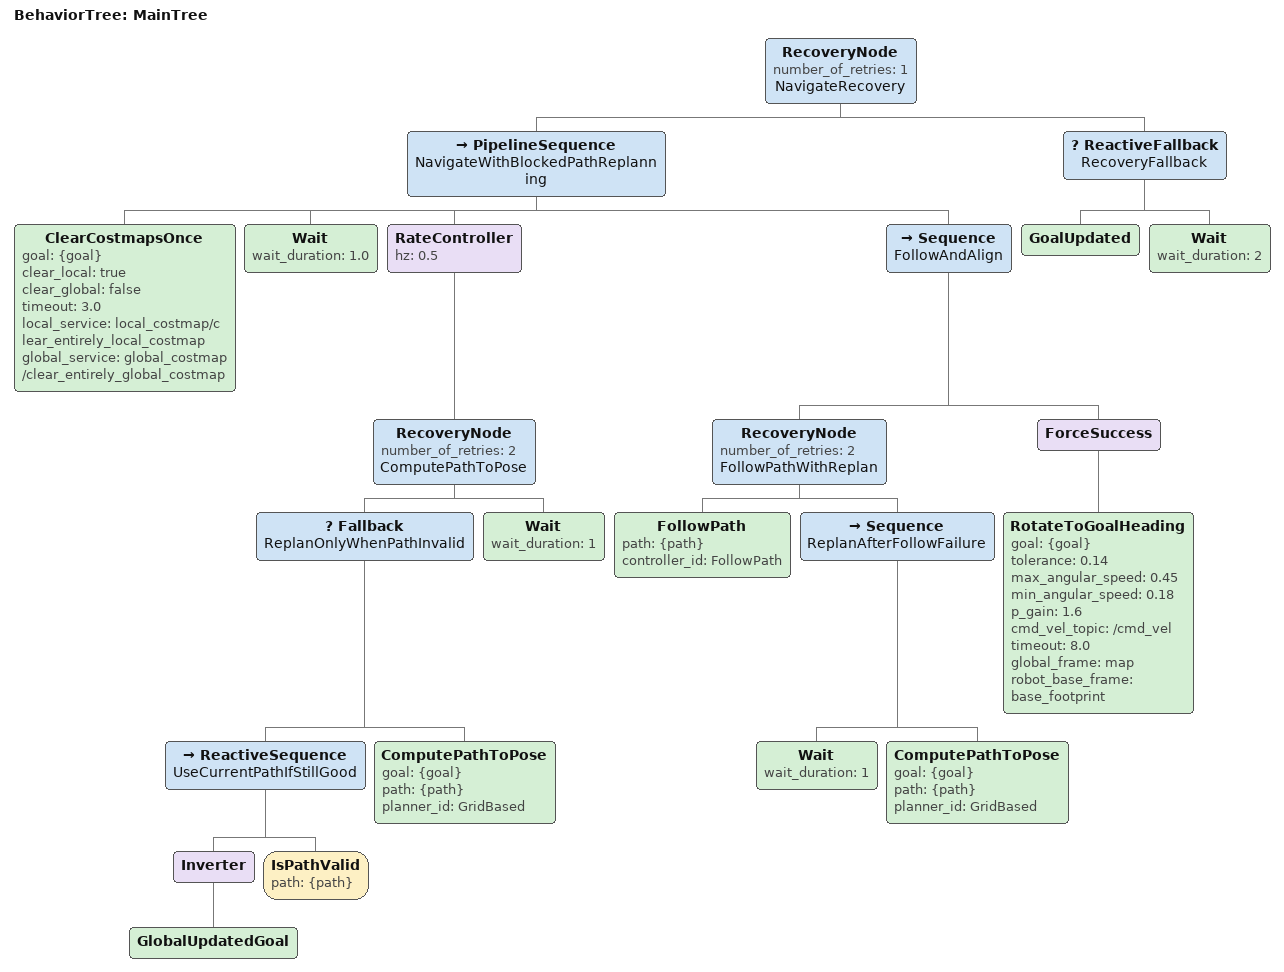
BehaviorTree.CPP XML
<!--
  GICP Nav2 behavior tree.
  FollowPath is responsible for reaching the goal position.
  RotateToGoalHeading then aligns to the goal yaw using the shortest signed turn.
-->
<root main_tree_to_execute="MainTree">
  <BehaviorTree ID="MainTree">
    <RecoveryNode number_of_retries="1" name="NavigateRecovery">
      <PipelineSequence name="NavigateWithBlockedPathReplanning">
        <ClearCostmapsOnce
          goal="{goal}"
          clear_local="true"
          clear_global="false"
          timeout="3.0"
          local_service="local_costmap/clear_entirely_local_costmap"
          global_service="global_costmap/clear_entirely_global_costmap"/>
        <Wait wait_duration="1.0"/>

        <RateController hz="0.5">
          <RecoveryNode number_of_retries="2" name="ComputePathToPose">
            <Fallback name="ReplanOnlyWhenPathInvalid">
              <ReactiveSequence name="UseCurrentPathIfStillGood">
                <Inverter>
                  <GlobalUpdatedGoal/>
                </Inverter>
                <IsPathValid path="{path}"/>
              </ReactiveSequence>
              <ComputePathToPose goal="{goal}" path="{path}" planner_id="GridBased"/>
            </Fallback>
            <Wait wait_duration="1"/>
          </RecoveryNode>
        </RateController>

        <Sequence name="FollowAndAlign">
          <RecoveryNode number_of_retries="2" name="FollowPathWithReplan">
            <FollowPath path="{path}" controller_id="FollowPath"/>
            <Sequence name="ReplanAfterFollowFailure">
              <Wait wait_duration="1"/>
              <ComputePathToPose goal="{goal}" path="{path}" planner_id="GridBased"/>
            </Sequence>
          </RecoveryNode>

          <ForceSuccess>
            <RotateToGoalHeading
              goal="{goal}"
              tolerance="0.14"
              max_angular_speed="0.45"
              min_angular_speed="0.18"
              p_gain="1.6"
              cmd_vel_topic="/cmd_vel"
              timeout="8.0"
              global_frame="map"
              robot_base_frame="base_footprint"/>
          </ForceSuccess>
        </Sequence>
      </PipelineSequence>

      <ReactiveFallback name="RecoveryFallback">
        <GoalUpdated/>
        <Wait wait_duration="2"/>
      </ReactiveFallback>
    </RecoveryNode>
  </BehaviorTree>
</root>
